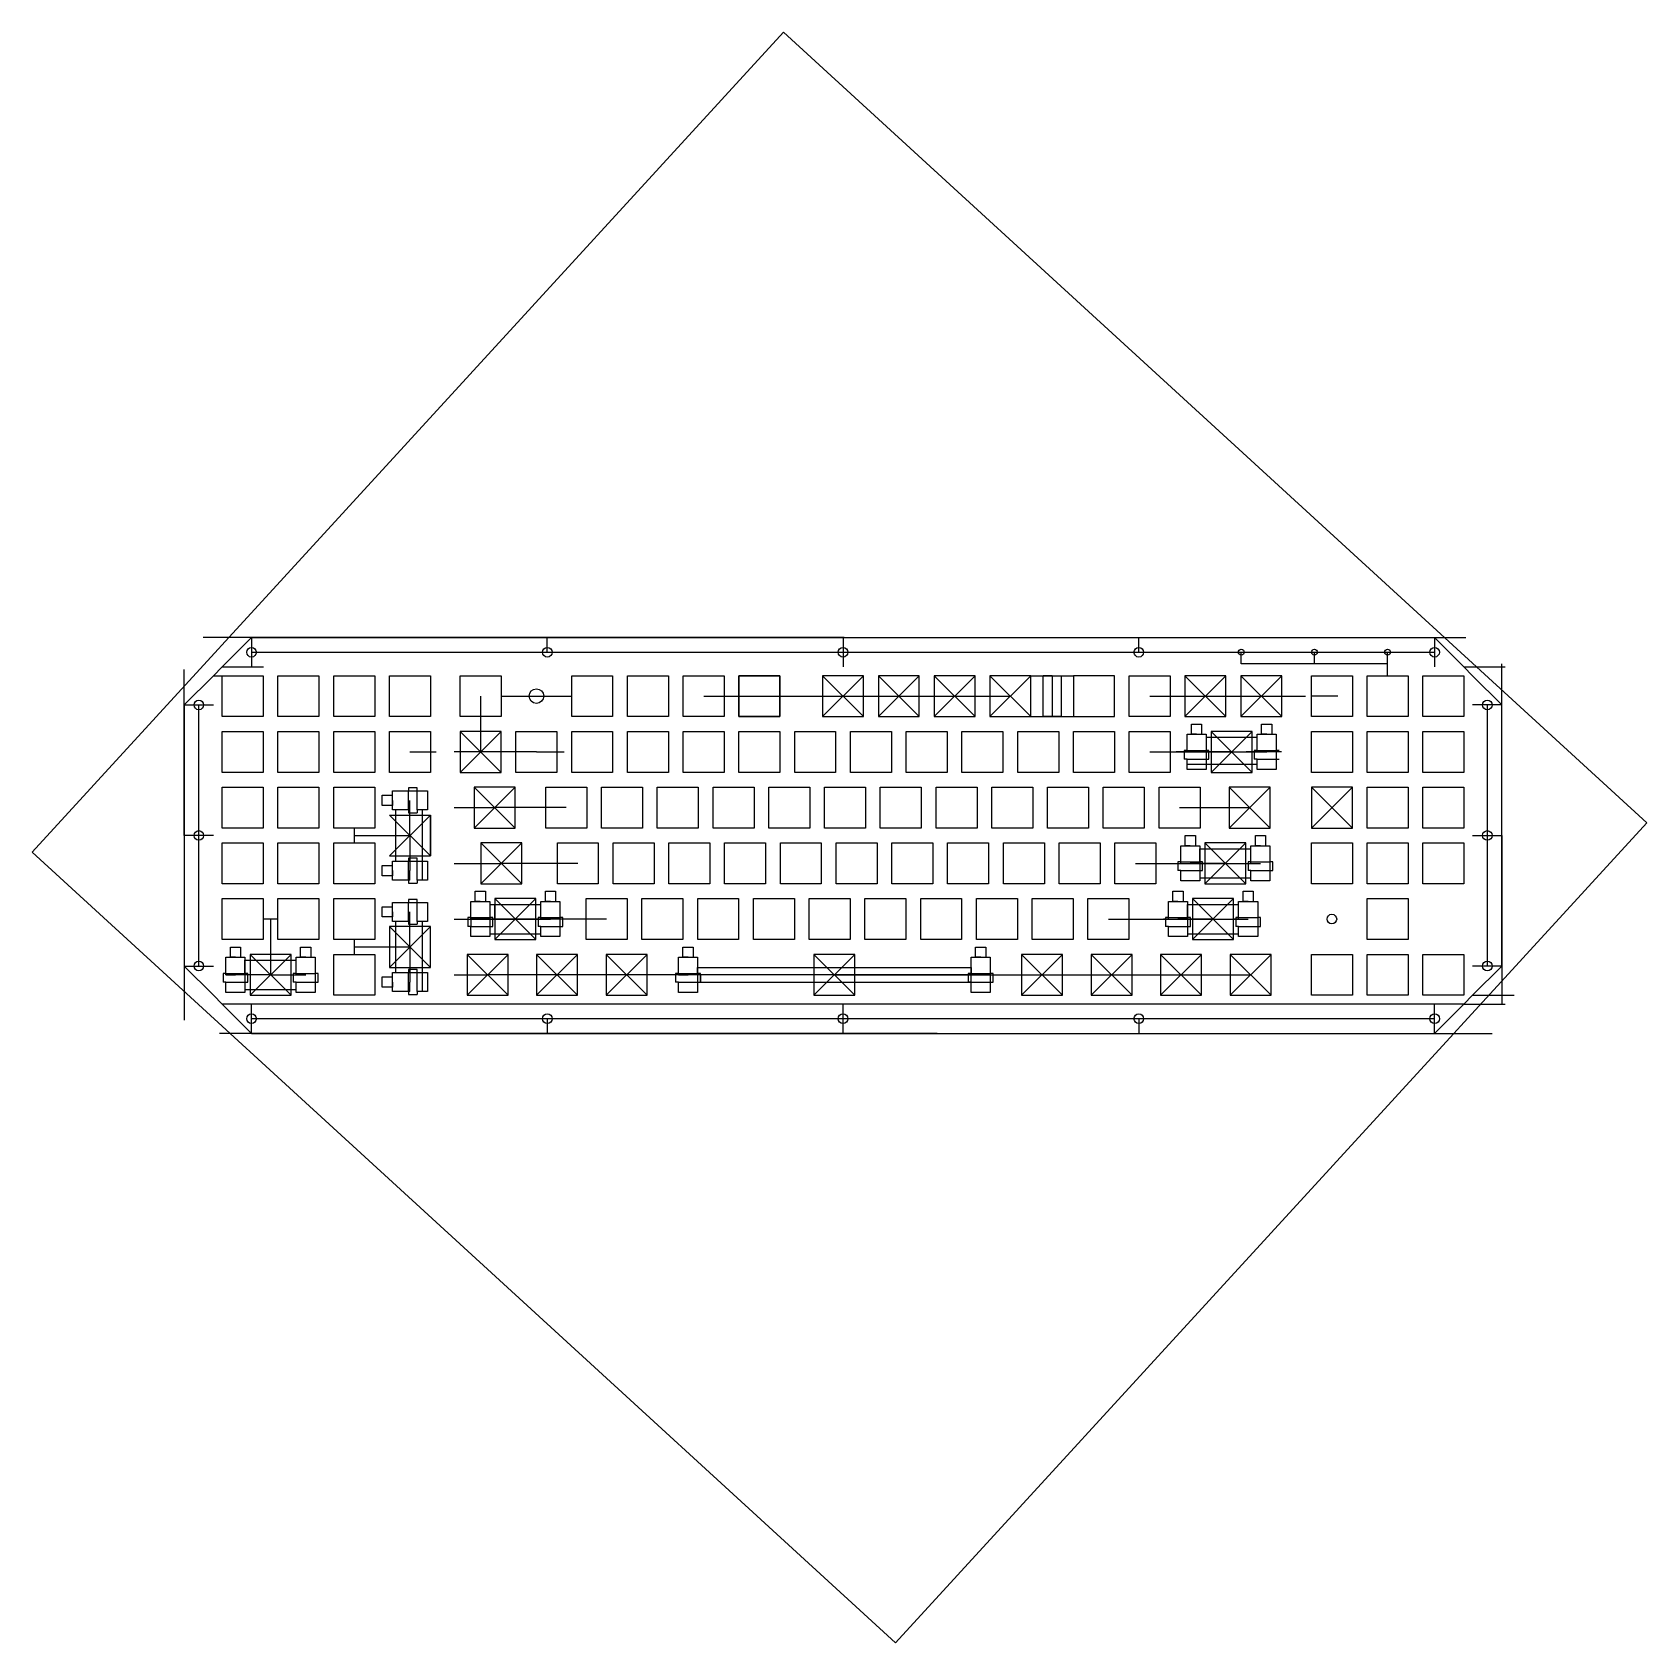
# Model space of a CAD drawing. Header units: millimetres. Extents: x -165 to 386, y -221 to 329.
import ezdxf

# ---------------------------------------------------------------- set-up
doc = ezdxf.new("R2010")
doc.units = ezdxf.units.MM
doc.layers.get('0').update_dxf_attribs({"linetype": 'CONTINUOUS'})

msp = doc.modelspace()

# ---------------------------------------------------------------- linework, layer by layer
for p, q in [((112.14, 122.25), (-106.88, 122.25)), ((-100.35, 112.24), (-90.35, 122.25)), ((-90.35, 122.25), (313.89, 122.25)), ((-90.35, 122.25), (-90.35, 112.24)), ((10.71, 117.25), (10.71, 122.25)), ((111.77, 122.25), (111.77, 112.24)), ((112.14, 122.25), (324.57, 122.25)), ((212.83, 117.25), (212.83, 122.25)), ((323.89, 112.24), (313.89, 122.25)), ((313.89, 122.25), (313.89, 112.24)), ((-90.35, 117.25), (111.77, 117.25)), ((111.77, 117.25), (313.89, 117.25)), ((247.85, 113.25), (247.85, 117.25)), ((272.85, 113.25), (272.85, 117.25)), ((297.85, 109.24), (297.85, 117.25)), ((-113.35, 54.62), (-113.35, 111.35)), ((-100.35, 112.24), (-103.35, 109.24)), ((-100.35, 112.24), (-86.21, 112.24)), ((272.85, 113.25), (247.85, 113.25)), ((297.85, 113.25), (272.85, 113.25)), ((323.89, 112.24), (326.89, 109.24)), ((323.89, 112.24), (338.04, 112.24)), ((336.89, 54.62), (336.89, 113.26)), ((-103.35, 109.24), (-113.35, 99.25)), ((-103.35, 109.24), (-89.21, 109.24)), ((118.77, 109.24), (104.78, 109.24)), ((104.78, 109.24), (104.78, 95.25)), ((118.77, 109.24), (104.78, 95.25)), ((104.78, 109.24), (118.77, 95.25)), ((118.77, 95.25), (118.77, 109.24)), ((137.82, 109.24), (123.83, 109.24)), ((123.83, 109.24), (123.83, 95.25)), ((137.82, 109.24), (123.83, 95.25)), ((123.83, 109.24), (137.82, 95.25)), ((137.82, 95.25), (137.82, 109.24)), ((156.87, 109.24), (142.88, 109.24)), ((142.88, 109.24), (142.88, 95.25)), ((156.87, 109.24), (142.88, 95.25)), ((142.88, 109.24), (156.87, 95.25)), ((156.87, 95.25), (156.87, 109.24)), ((175.92, 109.24), (161.93, 109.24)), ((161.93, 109.24), (161.93, 95.25)), ((175.92, 109.24), (161.93, 95.25)), ((161.93, 109.24), (175.92, 95.25)), ((175.92, 95.25), (175.92, 109.24)), ((175.92, 109.24), (190.5, 109.24)), ((183.21, 109.24), (180.11, 109.24)), ((180.11, 109.24), (186.31, 109.24)), ((180.11, 95.25), (180.11, 109.24)), ((183.21, 109.24), (183.21, 95.25)), ((186.31, 109.24), (186.31, 95.25)), ((190.5, 109.24), (190.5, 95.25)), ((204.5, 109.24), (190.5, 109.24)), ((204.5, 95.25), (204.5, 109.24)), ((242.6, 109.24), (228.6, 109.24)), ((228.6, 109.24), (228.6, 95.25)), ((242.6, 109.24), (228.6, 95.25)), ((228.6, 109.24), (242.6, 95.25)), ((242.6, 95.25), (242.6, 109.24)), ((261.65, 109.24), (247.65, 109.24)), ((247.65, 109.24), (247.65, 95.25)), ((261.65, 109.24), (247.65, 95.25)), ((247.65, 109.24), (261.65, 95.25)), ((261.65, 95.25), (261.65, 109.24)), ((326.89, 109.24), (336.89, 99.25)), ((-12.05, 83.2), (-12.05, 102.25)), ((-5.06, 102.25), (19.05, 102.25)), ((64.15, 102.25), (83.2, 102.25)), ((83.2, 102.25), (111.77, 102.25)), ((111.77, 102.25), (130.82, 102.25)), ((130.82, 102.25), (149.87, 102.25)), ((149.87, 102.25), (168.92, 102.25)), ((216.55, 102.25), (235.6, 102.25)), ((235.6, 102.25), (254.65, 102.25)), ((254.65, 102.25), (263.65, 102.25)), ((263.65, 102.25), (269.8, 102.25)), ((280.8, 102.25), (271.8, 102.25)), ((-113.35, 99.25), (-113.35, 10)), ((-113.35, 99.25), (-103.35, 99.25)), ((-108.35, 10), (-108.35, 99.25)), ((104.78, 95.25), (118.77, 95.25)), ((123.83, 95.25), (137.82, 95.25)), ((142.88, 95.25), (156.87, 95.25)), ((161.93, 95.25), (175.92, 95.25)), ((175.92, 95.25), (190.5, 95.25)), ((186.31, 95.25), (180.11, 95.25)), ((183.21, 95.25), (186.31, 95.25)), ((190.5, 95.25), (204.5, 95.25)), ((228.6, 95.25), (242.6, 95.25)), ((247.65, 95.25), (261.65, 95.25)), ((336.89, 99.25), (326.89, 99.25)), ((331.9, 99.25), (331.9, 10)), ((336.89, 10), (336.89, 99.25)), ((-5.06, 90.19), (-19.05, 90.19)), ((-19.05, 90.19), (-19.05, 76.2)), ((-5.06, 90.19), (-19.05, 76.2)), ((-19.05, 90.19), (-5.06, 76.2)), ((-5.06, 76.2), (-5.06, 90.19)), ((229.3, 89.2), (235.8, 89.2)), ((229.3, 83.2), (229.3, 89.2)), ((230.8, 92.7), (234.3, 92.7)), ((230.8, 89.2), (230.8, 92.7)), ((232.55, 89.2), (230.8, 89.2)), ((234.3, 92.7), (234.3, 89.2)), ((235.8, 89.2), (235.8, 77.2)), ((235.8, 89.2), (235.8, 88.2)), ((251.54, 90.19), (237.55, 90.19)), ((237.55, 90.19), (237.55, 76.2)), ((251.54, 90.19), (237.55, 76.2)), ((237.55, 90.19), (251.54, 76.2)), ((251.54, 76.2), (251.54, 90.19)), ((253.3, 89.2), (259.8, 89.2)), ((253.3, 83.2), (253.3, 89.2)), ((254.8, 92.7), (258.3, 92.7)), ((254.8, 89.2), (254.8, 92.7)), ((256.55, 89.2), (254.8, 89.2)), ((258.3, 92.7), (258.3, 89.2)), ((259.8, 89.2), (259.8, 77.2)), ((-36.2, 83.2), (-27.2, 83.2)), ((-12.05, 83.2), (-21.05, 83.2)), ((7, 83.2), (-12.05, 83.2)), ((7, 83.2), (16.5, 83.2)), ((216.55, 83.2), (244.55, 83.2)), ((237.55, 83.2), (225.55, 83.2)), ((228.3, 83.7), (228.3, 80.7)), ((229.3, 83.7), (228.3, 83.7)), ((229.3, 83.7), (235.8, 83.7)), ((229.3, 83.2), (232.55, 83.2)), ((244.55, 83.2), (232.55, 83.2)), ((235.8, 88.2), (253.3, 88.2)), ((236.8, 83.7), (235.8, 83.7)), ((236.8, 80.7), (236.8, 83.7)), ((244.55, 83.2), (256.55, 83.2)), ((261.55, 83.2), (249.55, 83.2)), ((252.3, 83.7), (252.3, 80.7)), ((253.3, 83.7), (252.3, 83.7)), ((253.3, 83.7), (259.8, 83.7)), ((253.3, 83.2), (256.55, 83.2)), ((260.8, 83.7), (259.8, 83.7)), ((229.3, 80.7), (228.3, 80.7)), ((229.3, 80.7), (235.8, 80.7)), ((229.3, 77.2), (229.3, 80.7)), ((229.3, 78.95), (253.3, 78.95)), ((235.8, 80.7), (236.8, 80.7)), ((253.3, 80.7), (252.3, 80.7)), ((253.3, 80.7), (259.8, 80.7)), ((253.3, 77.2), (253.3, 80.7)), ((259.8, 80.7), (260.8, 80.7)), ((-19.05, 76.2), (-5.06, 76.2)), ((235.8, 77.2), (229.3, 77.2)), ((237.55, 76.2), (251.54, 76.2)), ((259.8, 77.2), (253.3, 77.2)), ((-45.7, 68.37), (-42.2, 68.37)), ((-45.7, 64.87), (-45.7, 68.37)), ((-45.7, 64.87), (-45.7, 68.37)), ((-45.7, 68.37), (-42.2, 68.37)), ((-42.2, 63.37), (-42.2, 69.87)), ((-42.2, 69.87), (-30.2, 69.87)), ((-42.2, 63.37), (-42.2, 69.87)), ((-42.2, 69.87), (-30.2, 69.87)), ((-42.2, 66.62), (-42.2, 64.87)), ((-42.2, 66.62), (-42.2, 64.87)), ((-33.7, 70.87), (-36.7, 70.87)), ((-36.7, 70.87), (-36.7, 69.87)), ((-36.7, 70.87), (-36.7, 69.87)), ((-33.7, 70.87), (-36.7, 70.87)), ((-36.7, 63.37), (-36.7, 69.87)), ((-36.7, 63.37), (-36.7, 69.87)), ((-36.2, 63.37), (-36.2, 66.62)), ((-36.2, 54.62), (-36.2, 66.62)), ((-33.7, 69.87), (-33.7, 70.87)), ((-33.7, 69.87), (-33.7, 70.87)), ((-33.7, 63.37), (-33.7, 69.87)), ((-33.7, 63.37), (-33.7, 69.87)), ((-30.2, 69.87), (-30.2, 63.37)), ((-30.2, 69.87), (-30.2, 63.37)), ((-0.31, 71.14), (-14.3, 71.14)), ((-14.3, 71.14), (-14.3, 57.15)), ((-0.31, 71.14), (-14.3, 57.15)), ((-14.3, 71.14), (-0.31, 57.15)), ((-0.31, 57.15), (-0.31, 71.14)), ((257.75, 71.14), (243.75, 71.14)), ((243.75, 71.14), (243.75, 57.15)), ((257.75, 71.14), (243.75, 57.15)), ((243.75, 71.14), (257.75, 57.15)), ((257.75, 57.15), (257.75, 71.14)), ((285.8, 71.14), (271.8, 71.14)), ((271.8, 71.14), (271.8, 57.15)), ((285.8, 71.14), (271.8, 57.15)), ((271.8, 71.14), (285.8, 57.15)), ((285.8, 57.15), (285.8, 71.14)), ((-42.2, 64.87), (-45.7, 64.87)), ((-42.2, 64.87), (-45.7, 64.87)), ((-36.2, 63.37), (-42.2, 63.37)), ((-36.2, 63.37), (-42.2, 63.37)), ((-36.2, 63.37), (-41.2, 63.37)), ((-41.2, 63.37), (-41.2, 45.87)), ((-36.7, 63.37), (-36.7, 62.37)), ((-36.7, 63.37), (-36.7, 62.37)), ((-36.7, 62.37), (-33.7, 62.37)), ((-36.7, 62.37), (-33.7, 62.37)), ((-30.2, 63.37), (-33.7, 63.37)), ((-33.7, 63.37), (-33.7, 62.37)), ((-33.7, 63.37), (-33.7, 62.37)), ((-30.2, 63.37), (-33.7, 63.37)), ((-31.95, 39.37), (-31.95, 63.37)), ((-21.05, 64.15), (-7.3, 64.15)), ((17.2, 64.15), (-7.3, 64.15)), ((226.75, 64.15), (250.75, 64.15)), ((-55.25, 57.15), (-55.25, 52.09)), ((-14.3, 57.15), (-0.31, 57.15)), ((243.75, 57.15), (257.75, 57.15)), ((271.8, 57.15), (285.8, 57.15)), ((-103.35, 54.62), (-113.35, 54.62)), ((-113.35, 54.62), (-113.35, -8.55)), ((-55.25, 54.62), (-36.2, 54.62)), ((-36.2, 54.62), (-36.2, 42.62)), ((2.04, 52.09), (-11.95, 52.09)), ((-11.95, 52.09), (-11.95, 38.1)), ((2.04, 52.09), (-11.95, 38.1)), ((-11.95, 52.09), (2.04, 38.1)), ((2.04, 38.1), (2.04, 52.09)), ((227.15, 51.1), (233.65, 51.1)), ((227.15, 45.1), (227.15, 51.1)), ((227.15, 45.1), (227.15, 51.1)), ((227.15, 51.1), (233.65, 51.1)), ((228.65, 54.6), (232.15, 54.6)), ((228.65, 51.1), (228.65, 54.6)), ((228.65, 51.1), (228.65, 54.6)), ((228.65, 54.6), (232.15, 54.6)), ((230.4, 51.1), (228.65, 51.1)), ((230.4, 51.1), (228.65, 51.1)), ((232.15, 54.6), (232.15, 51.1)), ((232.15, 54.6), (232.15, 51.1)), ((233.65, 51.1), (233.65, 39.1)), ((233.65, 51.1), (233.65, 39.1)), ((233.65, 45.1), (233.65, 50.1)), ((233.65, 50.1), (251.15, 50.1)), ((249.39, 52.09), (235.4, 52.09)), ((235.4, 52.09), (235.4, 38.1)), ((249.39, 52.09), (235.4, 38.1)), ((235.4, 52.09), (249.39, 38.1)), ((249.39, 38.1), (249.39, 52.09)), ((251.15, 51.1), (257.65, 51.1)), ((251.15, 45.1), (251.15, 51.1)), ((251.15, 45.1), (251.15, 51.1)), ((251.15, 51.1), (257.65, 51.1)), ((252.65, 54.6), (256.15, 54.6)), ((252.65, 51.1), (252.65, 54.6)), ((252.65, 51.1), (252.65, 54.6)), ((252.65, 54.6), (256.15, 54.6)), ((254.4, 51.1), (252.65, 51.1)), ((254.4, 51.1), (252.65, 51.1)), ((256.15, 54.6), (256.15, 51.1)), ((256.15, 54.6), (256.15, 51.1)), ((257.65, 51.1), (257.65, 39.1)), ((257.65, 51.1), (257.65, 39.1)), ((326.89, 54.62), (336.89, 54.62)), ((336.89, 54.62), (336.89, -3.14)), ((-45.7, 40.87), (-45.7, 44.37)), ((-45.7, 44.37), (-42.2, 44.37)), ((-45.7, 44.37), (-42.2, 44.37)), ((-45.7, 40.87), (-45.7, 44.37)), ((-42.2, 45.87), (-30.2, 45.87)), ((-42.2, 45.87), (-30.2, 45.87)), ((-42.2, 39.37), (-42.2, 45.87)), ((-42.2, 39.37), (-42.2, 45.87)), ((-33.7, 46.87), (-36.7, 46.87)), ((-36.7, 46.87), (-36.7, 45.87)), ((-33.7, 46.87), (-36.7, 46.87)), ((-36.7, 46.87), (-36.7, 45.87)), ((-36.7, 39.37), (-36.7, 45.87)), ((-36.7, 39.37), (-36.7, 45.87)), ((-33.7, 45.87), (-33.7, 46.87)), ((-33.7, 45.87), (-33.7, 46.87)), ((-33.7, 39.37), (-33.7, 45.87)), ((-33.7, 39.37), (-33.7, 45.87)), ((-30.2, 45.87), (-30.2, 39.37)), ((-30.2, 45.87), (-30.2, 39.37)), ((-21.05, 45.1), (-4.95, 45.1)), ((21.15, 45.1), (-4.95, 45.1)), ((211.65, 45.1), (242.4, 45.1)), ((226.15, 45.6), (226.15, 42.6)), ((227.15, 45.6), (226.15, 45.6)), ((226.15, 45.6), (226.15, 42.6)), ((227.15, 45.6), (226.15, 45.6)), ((227.15, 45.6), (233.65, 45.6)), ((227.15, 45.6), (233.65, 45.6)), ((227.15, 45.1), (230.4, 45.1)), ((242.4, 45.1), (230.4, 45.1)), ((234.65, 45.6), (233.65, 45.6)), ((234.65, 45.6), (233.65, 45.6)), ((233.65, 45.1), (233.65, 40.1)), ((234.65, 42.6), (234.65, 45.6)), ((234.65, 42.6), (234.65, 45.6)), ((242.4, 45.1), (254.4, 45.1)), ((250.15, 45.6), (250.15, 42.6)), ((251.15, 45.6), (250.15, 45.6)), ((250.15, 45.6), (250.15, 42.6)), ((251.15, 45.6), (250.15, 45.6)), ((251.15, 45.6), (257.65, 45.6)), ((251.15, 45.6), (257.65, 45.6)), ((251.15, 45.1), (254.4, 45.1)), ((258.65, 45.6), (257.65, 45.6)), ((258.65, 45.6), (257.65, 45.6)), ((258.65, 42.6), (258.65, 45.6)), ((258.65, 42.6), (258.65, 45.6)), ((-42.2, 40.87), (-45.7, 40.87)), ((-42.2, 40.87), (-45.7, 40.87)), ((-42.2, 42.62), (-42.2, 40.87)), ((-42.2, 42.62), (-42.2, 40.87)), ((-36.2, 39.37), (-42.2, 39.37)), ((-36.2, 39.37), (-42.2, 39.37)), ((-36.7, 39.37), (-36.7, 38.37)), ((-36.7, 39.37), (-36.7, 38.37)), ((-36.2, 39.37), (-36.2, 42.62)), ((-30.2, 39.37), (-33.7, 39.37)), ((-33.7, 39.37), (-33.7, 38.37)), ((-33.7, 39.37), (-33.7, 38.37)), ((-30.2, 39.37), (-33.7, 39.37)), ((227.15, 42.6), (226.15, 42.6)), ((227.15, 42.6), (226.15, 42.6)), ((227.15, 42.6), (233.65, 42.6)), ((227.15, 42.6), (233.65, 42.6)), ((227.15, 39.1), (227.15, 42.6)), ((227.15, 39.1), (227.15, 42.6)), ((233.65, 39.1), (227.15, 39.1)), ((233.65, 39.1), (227.15, 39.1)), ((233.65, 42.6), (234.65, 42.6)), ((233.65, 42.6), (234.65, 42.6)), ((233.65, 40.1), (251.15, 40.1)), ((251.15, 42.6), (250.15, 42.6)), ((251.15, 42.6), (250.15, 42.6)), ((251.15, 42.6), (257.65, 42.6)), ((251.15, 42.6), (257.65, 42.6)), ((251.15, 39.1), (251.15, 42.6)), ((251.15, 39.1), (251.15, 42.6)), ((257.65, 39.1), (251.15, 39.1)), ((257.65, 39.1), (251.15, 39.1)), ((257.65, 42.6), (258.65, 42.6)), ((257.65, 42.6), (258.65, 42.6)), ((-36.7, 38.37), (-33.7, 38.37)), ((-36.7, 38.37), (-33.7, 38.37)), ((-13.95, 32.05), (-13.95, 35.55)), ((-13.95, 35.55), (-10.45, 35.55)), ((-13.95, 35.55), (-10.45, 35.55)), ((-13.95, 32.05), (-13.95, 35.55)), ((-11.95, 38.1), (2.04, 38.1)), ((-10.45, 35.55), (-10.45, 32.05)), ((-10.45, 35.55), (-10.45, 32.05)), ((10.05, 35.55), (13.55, 35.55)), ((10.05, 32.05), (10.05, 35.55)), ((13.55, 35.55), (13.55, 32.05)), ((224.45, 35.55), (227.95, 35.55)), ((224.45, 32.05), (224.45, 35.55)), ((224.45, 32.05), (224.45, 35.55)), ((224.45, 35.55), (227.95, 35.55)), ((227.95, 35.55), (227.95, 32.05)), ((227.95, 35.55), (227.95, 32.05)), ((235.4, 38.1), (249.39, 38.1)), ((248.45, 35.55), (251.95, 35.55)), ((248.45, 32.05), (248.45, 35.55)), ((248.45, 32.05), (248.45, 35.55)), ((248.45, 35.55), (251.95, 35.55)), ((251.95, 35.55), (251.95, 32.05)), ((251.95, 35.55), (251.95, 32.05)), ((-45.7, 26.77), (-45.7, 30.27)), ((-45.7, 26.77), (-45.7, 30.27)), ((-45.7, 30.27), (-42.2, 30.27)), ((-45.7, 30.27), (-42.2, 30.27)), ((-42.2, 31.77), (-30.2, 31.77)), ((-42.2, 25.27), (-42.2, 31.77)), ((-42.2, 25.27), (-42.2, 31.77)), ((-42.2, 31.77), (-30.2, 31.77)), ((-42.2, 28.52), (-42.2, 26.77)), ((-42.2, 28.52), (-42.2, 26.77)), ((-36.7, 32.77), (-36.7, 31.77)), ((-33.7, 32.77), (-36.7, 32.77)), ((-33.7, 32.77), (-36.7, 32.77)), ((-36.7, 32.77), (-36.7, 31.77)), ((-36.7, 25.27), (-36.7, 31.77)), ((-36.7, 25.27), (-36.7, 31.77)), ((-36.2, 16.52), (-36.2, 28.52)), ((-36.2, 25.27), (-36.2, 28.52)), ((-33.7, 31.77), (-33.7, 32.77)), ((-33.7, 31.77), (-33.7, 32.77)), ((-33.7, 25.27), (-33.7, 31.77)), ((-33.7, 25.27), (-33.7, 31.77)), ((-30.2, 31.77), (-30.2, 25.27)), ((-30.2, 31.77), (-30.2, 25.27)), ((-15.45, 26.05), (-15.45, 32.05)), ((-15.45, 32.05), (-8.95, 32.05)), ((-15.45, 26.05), (-15.45, 32.05)), ((-15.45, 32.05), (-8.95, 32.05)), ((-12.2, 32.05), (-13.95, 32.05)), ((-12.2, 32.05), (-13.95, 32.05)), ((-8.95, 32.05), (-8.95, 20.05)), ((-8.95, 32.05), (-8.95, 20.05)), ((-8.95, 31.05), (-7.2, 31.05)), ((6.79, 33.04), (-7.2, 33.04)), ((-7.2, 33.04), (-7.2, 19.05)), ((6.79, 33.04), (-7.2, 19.05)), ((-7.2, 33.04), (6.79, 19.05)), ((-7.2, 26.05), (-7.2, 31.05)), ((-7.2, 31.05), (8.55, 31.05)), ((6.79, 19.05), (6.79, 33.04)), ((8.55, 26.05), (8.55, 32.05)), ((8.55, 32.05), (15.05, 32.05)), ((11.8, 32.05), (10.05, 32.05)), ((15.05, 32.05), (15.05, 20.05)), ((222.95, 32.05), (229.45, 32.05)), ((222.95, 26.05), (222.95, 32.05)), ((222.95, 26.05), (222.95, 32.05)), ((222.95, 32.05), (229.45, 32.05)), ((226.2, 32.05), (224.45, 32.05)), ((226.2, 32.05), (224.45, 32.05)), ((229.45, 32.05), (229.45, 20.05)), ((229.45, 32.05), (229.45, 20.05)), ((229.45, 26.05), (229.45, 31.05)), ((229.45, 31.05), (246.95, 31.05)), ((245.19, 33.04), (231.2, 33.04)), ((245.19, 33.04), (231.2, 19.05)), ((231.2, 33.04), (231.2, 19.05)), ((231.2, 33.04), (245.19, 19.05)), ((245.19, 19.05), (245.19, 33.04)), ((246.95, 26.05), (246.95, 32.05)), ((246.95, 32.05), (253.45, 32.05)), ((246.95, 32.05), (253.45, 32.05)), ((246.95, 26.05), (246.95, 32.05)), ((250.2, 32.05), (248.45, 32.05)), ((250.2, 32.05), (248.45, 32.05)), ((253.45, 32.05), (253.45, 20.05)), ((253.45, 32.05), (253.45, 20.05)), ((-81.3, 26.05), (-86.36, 26.05)), ((-83.83, 26.05), (-83.83, 7)), ((-42.2, 26.77), (-45.7, 26.77)), ((-42.2, 26.77), (-45.7, 26.77)), ((-29.21, 23.52), (-43.2, 23.52)), ((-43.2, 23.52), (-43.2, 9.53)), ((-29.21, 23.52), (-43.2, 9.53)), ((-43.2, 23.52), (-29.21, 9.53)), ((-36.2, 25.27), (-42.2, 25.27)), ((-36.2, 25.27), (-42.2, 25.27)), ((-36.2, 25.27), (-41.2, 25.27)), ((-41.2, 25.27), (-41.2, 7.77)), ((-36.7, 25.27), (-36.7, 24.27)), ((-36.7, 25.27), (-36.7, 24.27)), ((-36.7, 24.27), (-33.7, 24.27)), ((-36.7, 24.27), (-33.7, 24.27)), ((-33.7, 25.27), (-33.7, 24.27)), ((-30.2, 25.27), (-33.7, 25.27)), ((-30.2, 25.27), (-33.7, 25.27)), ((-33.7, 25.27), (-33.7, 24.27)), ((-31.95, 1.27), (-31.95, 25.27)), ((-29.21, 9.53), (-29.21, 23.52)), ((-21.05, 26.05), (-0.2, 26.05)), ((-15.45, 26.55), (-16.45, 26.55)), ((-16.45, 26.55), (-16.45, 23.55)), ((-16.45, 26.55), (-16.45, 23.55)), ((-15.45, 26.55), (-16.45, 26.55)), ((-15.45, 23.55), (-16.45, 23.55)), ((-15.45, 23.55), (-16.45, 23.55)), ((-15.45, 26.05), (-15.45, 26.55)), ((-15.45, 26.55), (-8.95, 26.55)), ((-15.45, 26.55), (-8.95, 26.55)), ((-12.2, 26.05), (-15.45, 26.05)), ((-15.45, 26.05), (-15.45, 23.55)), ((-15.45, 20.05), (-15.45, 23.55)), ((-15.45, 23.55), (-8.95, 23.55)), ((-15.45, 20.05), (-15.45, 23.55)), ((-15.45, 23.55), (-8.95, 23.55)), ((-0.2, 26.05), (-12.2, 26.05)), ((-7.95, 26.55), (-8.95, 26.55)), ((-7.95, 26.55), (-8.95, 26.55)), ((-8.95, 23.55), (-7.95, 23.55)), ((-8.95, 23.55), (-7.95, 23.55)), ((-7.95, 23.55), (-7.95, 26.55)), ((-7.95, 23.55), (-7.95, 26.55)), ((-7.2, 26.05), (-7.2, 21.05)), ((31, 26.05), (-0.2, 26.05)), ((-0.2, 26.05), (11.8, 26.05)), ((7.55, 26.55), (7.55, 23.55)), ((8.55, 26.55), (7.55, 26.55)), ((8.55, 23.55), (7.55, 23.55)), ((8.55, 26.55), (15.05, 26.55)), ((8.55, 20.05), (8.55, 23.55)), ((8.55, 23.55), (15.05, 23.55)), ((16.05, 26.55), (15.05, 26.55)), ((15.05, 23.55), (16.05, 23.55)), ((16.05, 23.55), (16.05, 26.55)), ((202.45, 26.05), (238.2, 26.05)), ((202.45, 26.05), (238.2, 26.05)), ((222.95, 26.05), (221.25, 26.05)), ((222.95, 26.55), (221.95, 26.55)), ((221.95, 26.55), (221.95, 23.55)), ((221.95, 26.55), (221.95, 23.55)), ((222.95, 26.55), (221.95, 26.55)), ((222.95, 23.55), (221.95, 23.55)), ((222.95, 23.55), (221.95, 23.55)), ((222.95, 26.55), (229.45, 26.55)), ((222.95, 26.55), (229.45, 26.55)), ((222.95, 23.55), (229.45, 23.55)), ((222.95, 20.05), (222.95, 23.55)), ((222.95, 23.55), (229.45, 23.55)), ((222.95, 20.05), (222.95, 23.55)), ((238.2, 26.05), (226.2, 26.05)), ((230.45, 26.55), (229.45, 26.55)), ((230.45, 26.55), (229.45, 26.55)), ((229.45, 26.05), (229.45, 21.05)), ((229.45, 23.55), (230.45, 23.55)), ((229.45, 23.55), (230.45, 23.55)), ((230.45, 23.55), (230.45, 26.55)), ((230.45, 23.55), (230.45, 26.55)), ((238.2, 26.05), (250.2, 26.05)), ((246.95, 26.05), (245.25, 26.05)), ((245.95, 26.55), (245.95, 23.55)), ((246.95, 26.55), (245.95, 26.55)), ((245.95, 26.55), (245.95, 23.55)), ((246.95, 26.55), (245.95, 26.55)), ((246.95, 23.55), (245.95, 23.55)), ((246.95, 23.55), (245.95, 23.55)), ((246.95, 26.55), (253.45, 26.55)), ((246.95, 26.55), (253.45, 26.55)), ((246.95, 20.05), (246.95, 23.55)), ((246.95, 23.55), (253.45, 23.55)), ((246.95, 23.55), (253.45, 23.55)), ((246.95, 20.05), (246.95, 23.55)), ((254.45, 26.55), (253.45, 26.55)), ((254.45, 26.55), (253.45, 26.55)), ((253.45, 23.55), (254.45, 23.55)), ((253.45, 23.55), (254.45, 23.55)), ((254.45, 23.55), (254.45, 26.55)), ((254.45, 23.55), (254.45, 26.55)), ((-55.25, 19.05), (-55.25, 13.99)), ((-8.95, 20.05), (-15.45, 20.05)), ((-8.95, 20.05), (-15.45, 20.05)), ((-8.95, 21.05), (-7.2, 21.05)), ((-7.2, 21.05), (8.55, 21.05)), ((-7.2, 19.05), (6.79, 19.05)), ((15.05, 20.05), (8.55, 20.05)), ((229.45, 20.05), (222.95, 20.05)), ((229.45, 20.05), (222.95, 20.05)), ((229.45, 21.05), (246.95, 21.05)), ((231.2, 19.05), (245.19, 19.05)), ((253.45, 20.05), (246.95, 20.05)), ((253.45, 20.05), (246.95, 20.05)), ((-99.08, 7), (-99.08, 13)), ((-99.08, 13), (-92.58, 13)), ((-99.08, 7), (-99.08, 13)), ((-99.08, 13), (-92.58, 13)), ((-97.58, 13), (-97.58, 16.5)), ((-97.58, 16.5), (-94.08, 16.5)), ((-97.58, 16.5), (-94.08, 16.5)), ((-97.58, 13), (-97.58, 16.5)), ((-95.83, 13), (-97.58, 13)), ((-95.83, 13), (-97.58, 13)), ((-94.08, 16.5), (-94.08, 13)), ((-94.08, 16.5), (-94.08, 13)), ((-92.58, 13), (-92.58, 1)), ((-92.58, 13), (-92.58, 1)), ((-92.58, 7), (-92.58, 12)), ((-92.58, 12), (-75.08, 12)), ((-76.83, 13.99), (-90.83, 13.99)), ((-90.83, 13.99), (-90.83, 0)), ((-76.83, 13.99), (-90.83, 0)), ((-90.83, 13.99), (-76.83, 0)), ((-76.83, 0), (-76.83, 13.99)), ((-75.08, 13), (-68.58, 13)), ((-75.08, 13), (-68.58, 13)), ((-75.08, 7), (-75.08, 13)), ((-75.08, 7), (-75.08, 13)), ((-73.58, 16.5), (-70.08, 16.5)), ((-73.58, 13), (-73.58, 16.5)), ((-73.58, 16.5), (-70.08, 16.5)), ((-73.58, 13), (-73.58, 16.5)), ((-71.83, 13), (-73.58, 13)), ((-71.83, 13), (-73.58, 13)), ((-70.08, 16.5), (-70.08, 13)), ((-70.08, 16.5), (-70.08, 13)), ((-68.58, 13), (-68.58, 1)), ((-68.58, 13), (-68.58, 1)), ((-55.25, 16.52), (-36.2, 16.52)), ((-36.2, 16.52), (-36.2, 4.52)), ((-2.7, 13.99), (-16.7, 13.99)), ((-16.7, 13.99), (-16.7, 0)), ((-2.7, 13.99), (-16.7, 0)), ((-16.7, 13.99), (-2.7, 0)), ((-2.7, 0), (-2.7, 13.99)), ((21.05, 13.99), (7.05, 13.99)), ((7.05, 13.99), (7.05, 0)), ((21.05, 13.99), (7.05, 0)), ((7.05, 13.99), (21.05, 0)), ((21.05, 0), (21.05, 13.99)), ((44.8, 13.99), (30.8, 13.99)), ((30.8, 13.99), (30.8, 0)), ((44.8, 13.99), (30.8, 0)), ((30.8, 13.99), (44.8, 0)), ((44.8, 0), (44.8, 13.99)), ((55.55, 7), (55.55, 13)), ((55.55, 13), (62.05, 13)), ((55.55, 7), (55.55, 13)), ((55.55, 13), (62.05, 13)), ((57.05, 16.5), (60.55, 16.5)), ((57.05, 16.5), (60.55, 16.5)), ((57.05, 13), (57.05, 16.5)), ((57.05, 13), (57.05, 16.5)), ((58.8, 13), (57.05, 13)), ((58.8, 13), (57.05, 13)), ((60.55, 16.5), (60.55, 13)), ((60.55, 16.5), (60.55, 13)), ((62.05, 13), (62.05, 1)), ((62.05, 13), (62.05, 1)), ((115.8, 13.99), (101.8, 13.99)), ((101.8, 13.99), (101.8, 0)), ((115.8, 13.99), (101.8, 0)), ((101.8, 13.99), (115.8, 0)), ((115.8, 0), (115.8, 13.99)), ((155.55, 7), (155.55, 13)), ((155.55, 13), (162.05, 13)), ((155.55, 13), (162.05, 13)), ((155.55, 7), (155.55, 13)), ((157.05, 13), (157.05, 16.5)), ((157.05, 16.5), (160.55, 16.5)), ((157.05, 16.5), (160.55, 16.5)), ((157.05, 13), (157.05, 16.5)), ((158.8, 13), (157.05, 13)), ((158.8, 13), (157.05, 13)), ((160.55, 16.5), (160.55, 13)), ((160.55, 16.5), (160.55, 13)), ((162.05, 13), (162.05, 1)), ((162.05, 13), (162.05, 1)), ((186.79, 13.99), (172.8, 13.99)), ((172.8, 13.99), (172.8, 0)), ((186.79, 13.99), (172.8, 0)), ((172.8, 13.99), (186.79, 0)), ((186.79, 0), (186.79, 13.99)), ((210.54, 13.99), (196.55, 13.99)), ((196.55, 13.99), (196.55, 0)), ((210.54, 13.99), (196.55, 0)), ((196.55, 13.99), (210.54, 0)), ((210.54, 0), (210.54, 13.99)), ((234.29, 13.99), (220.3, 13.99)), ((220.3, 13.99), (220.3, 0)), ((234.29, 13.99), (220.3, 0)), ((220.3, 13.99), (234.29, 0)), ((234.29, 0), (234.29, 13.99)), ((258.04, 13.99), (244.05, 13.99)), ((244.05, 13.99), (244.05, 0)), ((258.04, 13.99), (244.05, 0)), ((244.05, 13.99), (258.04, 0)), ((258.04, 0), (258.04, 13.99)), ((-103.35, 0), (-113.35, 10)), ((-113.35, 10), (-103.35, 10)), ((-99.08, 7.5), (-100.08, 7.5)), ((-99.08, 7.5), (-100.08, 7.5)), ((-100.08, 7.5), (-100.08, 4.5)), ((-100.08, 7.5), (-100.08, 4.5)), ((-99.08, 7.5), (-92.58, 7.5)), ((-99.08, 7.5), (-92.58, 7.5)), ((-99.08, 7), (-95.83, 7)), ((-83.83, 7), (-95.83, 7)), ((-91.58, 7.5), (-92.58, 7.5)), ((-91.58, 7.5), (-92.58, 7.5)), ((-92.58, 7), (-92.58, 2)), ((-91.58, 4.5), (-91.58, 7.5)), ((-91.58, 4.5), (-91.58, 7.5)), ((-83.83, 7), (-71.83, 7)), ((-76.08, 7.5), (-76.08, 4.5)), ((-76.08, 7.5), (-76.08, 4.5)), ((-75.08, 7.5), (-76.08, 7.5)), ((-75.08, 7.5), (-76.08, 7.5)), ((-75.08, 7.5), (-68.58, 7.5)), ((-75.08, 7.5), (-68.58, 7.5)), ((-75.08, 7), (-71.83, 7)), ((-67.58, 7.5), (-68.58, 7.5)), ((-67.58, 7.5), (-68.58, 7.5)), ((-67.58, 4.5), (-67.58, 7.5)), ((-67.58, 4.5), (-67.58, 7.5)), ((-45.7, 2.77), (-45.7, 6.27)), ((-45.7, 2.77), (-45.7, 6.27)), ((-45.7, 6.27), (-42.2, 6.27)), ((-45.7, 6.27), (-42.2, 6.27)), ((-43.2, 9.53), (-29.21, 9.53)), ((-42.2, 7.77), (-30.2, 7.77)), ((-42.2, 1.27), (-42.2, 7.77)), ((-42.2, 1.27), (-42.2, 7.77)), ((-42.2, 7.77), (-30.2, 7.77)), ((-36.7, 8.77), (-36.7, 7.77)), ((-33.7, 8.77), (-36.7, 8.77)), ((-33.7, 8.77), (-36.7, 8.77)), ((-36.7, 8.77), (-36.7, 7.77)), ((-36.7, 1.27), (-36.7, 7.77)), ((-36.7, 1.27), (-36.7, 7.77)), ((-33.7, 7.77), (-33.7, 8.77)), ((-33.7, 7.77), (-33.7, 8.77)), ((-33.7, 1.27), (-33.7, 7.77)), ((-33.7, 1.27), (-33.7, 7.77)), ((-30.2, 7.77), (-30.2, 1.27)), ((-30.2, 7.77), (-30.2, 1.27)), ((-21.05, 7), (-9.7, 7)), ((14.05, 7), (-9.7, 7)), ((37.8, 7), (14.05, 7)), ((58.8, 7), (37.8, 7)), ((54.55, 7.5), (54.55, 4.5)), ((54.55, 7.5), (54.55, 4.5)), ((55.55, 7.5), (54.55, 7.5)), ((55.55, 7.5), (54.55, 7.5)), ((55.55, 7.5), (62.05, 7.5)), ((55.55, 7.5), (62.05, 7.5)), ((55.55, 7), (58.8, 7)), ((108.8, 7), (58.8, 7)), ((63.05, 7.5), (62.05, 7.5)), ((63.05, 7.5), (62.05, 7.5)), ((63.05, 4.5), (63.05, 7.5)), ((63.05, 4.5), (63.05, 7.5)), ((108.8, 7), (158.8, 7)), ((155.55, 7.5), (154.55, 7.5)), ((154.55, 7.5), (154.55, 4.5)), ((155.55, 7.5), (154.55, 7.5)), ((154.55, 7.5), (154.55, 4.5)), ((155.55, 7.5), (162.05, 7.5)), ((155.55, 7.5), (162.05, 7.5)), ((155.55, 7), (158.8, 7)), ((158.8, 7), (179.8, 7)), ((163.05, 7.5), (162.05, 7.5)), ((163.05, 7.5), (162.05, 7.5)), ((163.05, 4.5), (163.05, 7.5)), ((163.05, 4.5), (163.05, 7.5)), ((179.8, 7), (203.55, 7)), ((203.55, 7), (227.3, 7)), ((227.3, 7), (251.05, 7)), ((326.89, 0), (336.89, 10)), ((336.89, 10), (326.89, 10)), ((-103.35, 0), (-100.35, -3)), ((-99.08, 4.5), (-100.08, 4.5)), ((-99.08, 4.5), (-100.08, 4.5)), ((-99.08, 1), (-99.08, 4.5)), ((-99.08, 4.5), (-92.58, 4.5)), ((-99.08, 1), (-99.08, 4.5)), ((-99.08, 4.5), (-92.58, 4.5)), ((-92.58, 1), (-99.08, 1)), ((-92.58, 1), (-99.08, 1)), ((-92.58, 4.5), (-91.58, 4.5)), ((-92.58, 4.5), (-91.58, 4.5)), ((-92.58, 2), (-75.08, 2)), ((-90.83, 0), (-76.83, 0)), ((-75.08, 4.5), (-76.08, 4.5)), ((-75.08, 4.5), (-76.08, 4.5)), ((-75.08, 4.5), (-68.58, 4.5)), ((-75.08, 4.5), (-68.58, 4.5)), ((-75.08, 1), (-75.08, 4.5)), ((-75.08, 1), (-75.08, 4.5)), ((-68.58, 1), (-75.08, 1)), ((-68.58, 1), (-75.08, 1)), ((-68.58, 4.5), (-67.58, 4.5)), ((-68.58, 4.5), (-67.58, 4.5)), ((-42.2, 2.77), (-45.7, 2.77)), ((-42.2, 2.77), (-45.7, 2.77)), ((-42.2, 4.52), (-42.2, 2.77)), ((-42.2, 4.52), (-42.2, 2.77)), ((-36.2, 1.27), (-42.2, 1.27)), ((-36.2, 1.27), (-42.2, 1.27)), ((-36.7, 1.27), (-36.7, 0.27)), ((-36.7, 1.27), (-36.7, 0.27)), ((-36.7, 0.27), (-33.7, 0.27)), ((-36.7, 0.27), (-33.7, 0.27)), ((-36.2, 1.27), (-36.2, 4.52)), ((-33.7, 1.27), (-33.7, 0.27)), ((-30.2, 1.27), (-33.7, 1.27)), ((-30.2, 1.27), (-33.7, 1.27)), ((-33.7, 1.27), (-33.7, 0.27)), ((-16.7, 0), (-2.7, 0)), ((30.8, 0), (44.8, 0)), ((55.55, 4.5), (54.55, 4.5)), ((55.55, 4.5), (54.55, 4.5)), ((55.55, 4.5), (62.05, 4.5)), ((55.55, 1), (55.55, 4.5)), ((55.55, 1), (55.55, 4.5)), ((55.55, 4.5), (62.05, 4.5)), ((62.05, 1), (55.55, 1)), ((62.05, 1), (55.55, 1)), ((62.05, 4.5), (63.05, 4.5)), ((62.05, 4.5), (63.05, 4.5)), ((155.55, 4.5), (154.55, 4.5)), ((155.55, 4.5), (154.55, 4.5)), ((155.55, 1), (155.55, 4.5)), ((155.55, 1), (155.55, 4.5)), ((155.55, 4.5), (162.05, 4.5)), ((155.55, 4.5), (162.05, 4.5)), ((162.05, 1), (155.55, 1)), ((162.05, 1), (155.55, 1)), ((162.05, 4.5), (163.05, 4.5)), ((162.05, 4.5), (163.05, 4.5)), ((172.8, 0), (186.79, 0)), ((196.55, 0), (210.54, 0)), ((220.3, 0), (234.29, 0)), ((323.89, -3), (326.89, 0)), ((326.89, 0), (341.04, 0)), ((323.89, -3), (-100.35, -3)), ((-100.35, -3), (-90.35, -13)), ((-90.35, -13), (-90.35, -3)), ((7.05, 0), (21.05, 0)), ((101.8, 0), (115.8, 0)), ((111.77, -13), (111.77, -3)), ((244.05, 0), (258.04, 0)), ((323.89, -3), (313.9, -13)), ((313.9, -13), (313.9, -3)), ((323.89, -3), (338.04, -3)), ((111.77, -8), (-90.35, -8)), ((10.71, -8), (10.71, -13)), ((313.9, -8), (111.77, -8)), ((212.83, -8), (212.83, -13.01)), ((143.96, -13), (-101.31, -13)), ((-90.35, -13), (313.9, -13)), ((143.96, -13), (333.56, -13))]:
    msp.add_line(p, q)
for points in [[(386.38, 58.9), (91.47, 329.14), (-165.26, 48.97), (129.65, -221.27)], [(-100.35, 109.24), (-86.36, 109.24), (-86.36, 95.25), (-100.35, 95.25)], [(-81.3, 109.24), (-67.31, 109.24), (-67.31, 95.25), (-81.3, 95.25)], [(-62.25, 109.24), (-48.26, 109.24), (-48.26, 95.25), (-62.25, 95.25)], [(-43.2, 109.24), (-29.21, 109.24), (-29.21, 95.25), (-43.2, 95.25)], [(-19.05, 95.25), (-19.05, 109.24), (-5.06, 109.24), (-5.06, 95.25)], [(19.05, 95.25), (19.05, 109.24), (33.04, 109.24), (33.04, 95.25)], [(38.1, 95.25), (38.1, 109.24), (52.09, 109.24), (52.09, 95.25)], [(57.15, 95.25), (57.15, 109.24), (71.14, 109.24), (71.14, 95.25)], [(76.2, 109.24), (90.19, 109.24), (90.19, 95.25), (76.2, 95.25), (90.19, 95.25), (90.19, 109.24), (76.2, 109.24), (76.2, 95.25), (90.19, 95.25), (90.19, 109.24), (76.2, 109.24), (76.2, 95.25)], [(209.55, 95.25), (209.55, 109.24), (223.55, 109.24), (223.55, 95.25)], [(271.8, 95.25), (271.8, 109.24), (285.8, 109.24), (285.8, 95.25)], [(290.85, 95.25), (290.85, 109.24), (304.85, 109.24), (304.85, 95.25)], [(309.9, 95.25), (309.9, 109.24), (323.89, 109.24), (323.89, 95.25)], [(-100.35, 90.19), (-86.36, 90.19), (-86.36, 76.2), (-100.35, 76.2)], [(-81.3, 90.19), (-67.31, 90.19), (-67.31, 76.2), (-81.3, 76.2)], [(-62.25, 90.19), (-48.26, 90.19), (-48.26, 76.2), (-62.25, 76.2)], [(-43.2, 90.19), (-29.21, 90.19), (-29.21, 76.2), (-43.2, 76.2)], [(0, 76.2), (0, 90.19), (13.99, 90.19), (13.99, 76.2)], [(19.05, 76.2), (19.05, 90.19), (33.04, 90.19), (33.04, 76.2)], [(38.1, 76.2), (38.1, 90.19), (52.09, 90.19), (52.09, 76.2)], [(57.15, 76.2), (57.15, 90.19), (71.14, 90.19), (71.14, 76.2)], [(76.2, 76.2), (76.2, 90.19), (90.19, 90.19), (90.19, 76.2)], [(95.25, 76.2), (95.25, 90.19), (109.24, 90.19), (109.24, 76.2)], [(114.3, 76.2), (114.3, 90.19), (128.3, 90.19), (128.3, 76.2)], [(133.35, 76.2), (133.35, 90.19), (147.35, 90.19), (147.35, 76.2)], [(152.4, 76.2), (152.4, 90.19), (166.4, 90.19), (166.4, 76.2)], [(171.45, 76.2), (171.45, 90.19), (185.45, 90.19), (185.45, 76.2)], [(190.5, 76.2), (190.5, 90.19), (204.5, 90.19), (204.5, 76.2)], [(209.55, 76.2), (209.55, 90.19), (223.55, 90.19), (223.55, 76.2)], [(271.8, 76.2), (271.8, 90.19), (285.8, 90.19), (285.8, 76.2)], [(290.85, 76.2), (290.85, 90.19), (304.85, 90.19), (304.85, 76.2)], [(309.9, 76.2), (309.9, 90.19), (323.89, 90.19), (323.89, 76.2)], [(-100.35, 71.14), (-86.36, 71.14), (-86.36, 57.15), (-100.35, 57.15)], [(-81.3, 71.14), (-67.31, 71.14), (-67.31, 57.15), (-81.3, 57.15)], [(-62.25, 71.14), (-48.26, 71.14), (-48.26, 57.15), (-62.25, 57.15)], [(10.2, 57.15), (10.2, 71.14), (24.2, 71.14), (24.2, 57.15)], [(29.25, 57.15), (29.25, 71.14), (43.25, 71.14), (43.25, 57.15)], [(48.3, 57.15), (48.3, 71.14), (62.3, 71.14), (62.3, 57.15)], [(67.35, 57.15), (67.35, 71.14), (81.35, 71.14), (81.35, 57.15)], [(86.4, 57.15), (86.4, 71.14), (100.4, 71.14), (100.4, 57.15)], [(105.45, 57.15), (105.45, 71.14), (119.44, 71.14), (119.44, 57.15)], [(124.5, 57.15), (124.5, 71.14), (138.5, 71.14), (138.5, 57.15)], [(143.55, 57.15), (143.55, 71.14), (157.55, 71.14), (157.55, 57.15)], [(162.6, 57.15), (162.6, 71.14), (176.59, 71.14), (176.59, 57.15)], [(181.65, 57.15), (181.65, 71.14), (195.64, 71.14), (195.64, 57.15)], [(200.7, 57.15), (200.7, 71.14), (214.69, 71.14), (214.69, 57.15)], [(219.75, 57.15), (219.75, 71.14), (233.74, 71.14), (233.74, 57.15)], [(290.85, 57.15), (290.85, 71.14), (304.85, 71.14), (304.85, 57.15)], [(309.9, 57.15), (309.9, 71.14), (323.89, 71.14), (323.89, 57.15)], [(-29.21, 47.63), (-43.2, 61.62), (-29.21, 61.62), (-43.2, 47.63), (-29.21, 47.63), (-29.21, 61.62)], [(-100.35, 52.09), (-86.36, 52.09), (-86.36, 38.1), (-100.35, 38.1)], [(-81.3, 52.09), (-67.31, 52.09), (-67.31, 38.1), (-81.3, 38.1)], [(-62.25, 52.09), (-48.26, 52.09), (-48.26, 38.1), (-62.25, 38.1)], [(14.15, 38.1), (14.15, 52.09), (28.14, 52.09), (28.14, 38.1)], [(33.2, 38.1), (33.2, 52.09), (47.2, 52.09), (47.2, 38.1)], [(52.25, 38.1), (52.25, 52.09), (66.24, 52.09), (66.24, 38.1)], [(71.3, 38.1), (71.3, 52.09), (85.3, 52.09), (85.3, 38.1)], [(90.35, 38.1), (90.35, 52.09), (104.34, 52.09), (104.34, 38.1)], [(109.4, 38.1), (109.4, 52.09), (123.39, 52.09), (123.39, 38.1)], [(128.45, 38.1), (128.45, 52.09), (142.44, 52.09), (142.44, 38.1)], [(147.5, 38.1), (147.5, 52.09), (161.5, 52.09), (161.5, 38.1)], [(166.55, 38.1), (166.55, 52.09), (180.55, 52.09), (180.55, 38.1)], [(185.6, 38.1), (185.6, 52.09), (199.6, 52.09), (199.6, 38.1)], [(204.65, 38.1), (204.65, 52.09), (218.65, 52.09), (218.65, 38.1)], [(271.8, 38.1), (271.8, 52.09), (285.8, 52.09), (285.8, 38.1)], [(290.85, 38.1), (290.85, 52.09), (304.85, 52.09), (304.85, 38.1)], [(309.9, 38.1), (309.9, 52.09), (323.89, 52.09), (323.89, 38.1)], [(-100.35, 33.04), (-86.36, 33.04), (-86.36, 19.05), (-100.35, 19.05)], [(-81.3, 33.04), (-67.31, 33.04), (-67.31, 19.05), (-81.3, 19.05)], [(-62.25, 33.04), (-48.26, 33.04), (-48.26, 19.05), (-62.25, 19.05)], [(24, 19.05), (24, 33.04), (38, 33.04), (38, 19.05)], [(43.05, 19.05), (43.05, 33.04), (57.05, 33.04), (57.05, 19.05)], [(62.1, 19.05), (62.1, 33.04), (76.09, 33.04), (76.09, 19.05)], [(81.15, 19.05), (81.15, 33.04), (95.15, 33.04), (95.15, 19.05)], [(100.2, 19.05), (100.2, 33.04), (114.19, 33.04), (114.19, 19.05)], [(119.25, 19.05), (119.25, 33.04), (133.25, 33.04), (133.25, 19.05)], [(138.3, 19.05), (138.3, 33.04), (152.3, 33.04), (152.3, 19.05)], [(157.35, 19.05), (157.35, 33.04), (171.35, 33.04), (171.35, 19.05)], [(176.4, 19.05), (176.4, 33.04), (190.4, 33.04), (190.4, 19.05)], [(195.45, 19.05), (195.45, 33.04), (209.45, 33.04), (209.45, 19.05)], [(290.85, 19.05), (290.85, 33.04), (304.85, 33.04), (304.85, 19.05)], [(-62.25, 13.99), (-48.26, 13.99), (-48.26, 0), (-62.25, 0)], [(271.8, 0), (271.8, 13.99), (285.8, 13.99), (285.8, 0)], [(290.85, 0), (290.85, 13.99), (304.85, 13.99), (304.85, 0)], [(309.9, 0), (309.9, 13.99), (323.89, 13.99), (323.89, 0)], [(155.55, 7), (62.05, 7), (62.05, 9.5), (155.55, 9.5), (155.55, 7), (63.05, 7), (63.05, 4.5), (155.55, 4.5)]]:
    msp.add_lwpolyline(points, close=True)
for centre, radius in [((-90.35, 117.25), 1.65), ((10.71, 117.25), 1.65), ((111.77, 117.25), 1.65), ((212.83, 117.25), 1.65), ((247.85, 117.25), 1), ((272.85, 117.25), 1), ((297.85, 117.25), 1), ((313.89, 117.25), 1.65), ((-108.35, 99.25), 1.65), ((7, 102.25), 2.5), ((331.9, 99.25), 1.65), ((-108.35, 54.62), 1.65), ((331.9, 54.62), 1.65), ((278.8, 26.05), 1.65), ((-108.35, 10), 1.65), ((331.9, 10), 1.65), ((-90.35, -8), 1.65), ((10.71, -8), 1.65), ((111.77, -8), 1.65), ((212.83, -8), 1.65), ((313.9, -8), 1.65)]:
    msp.add_circle(centre, radius)

doc.saveas('drawing.dxf')
